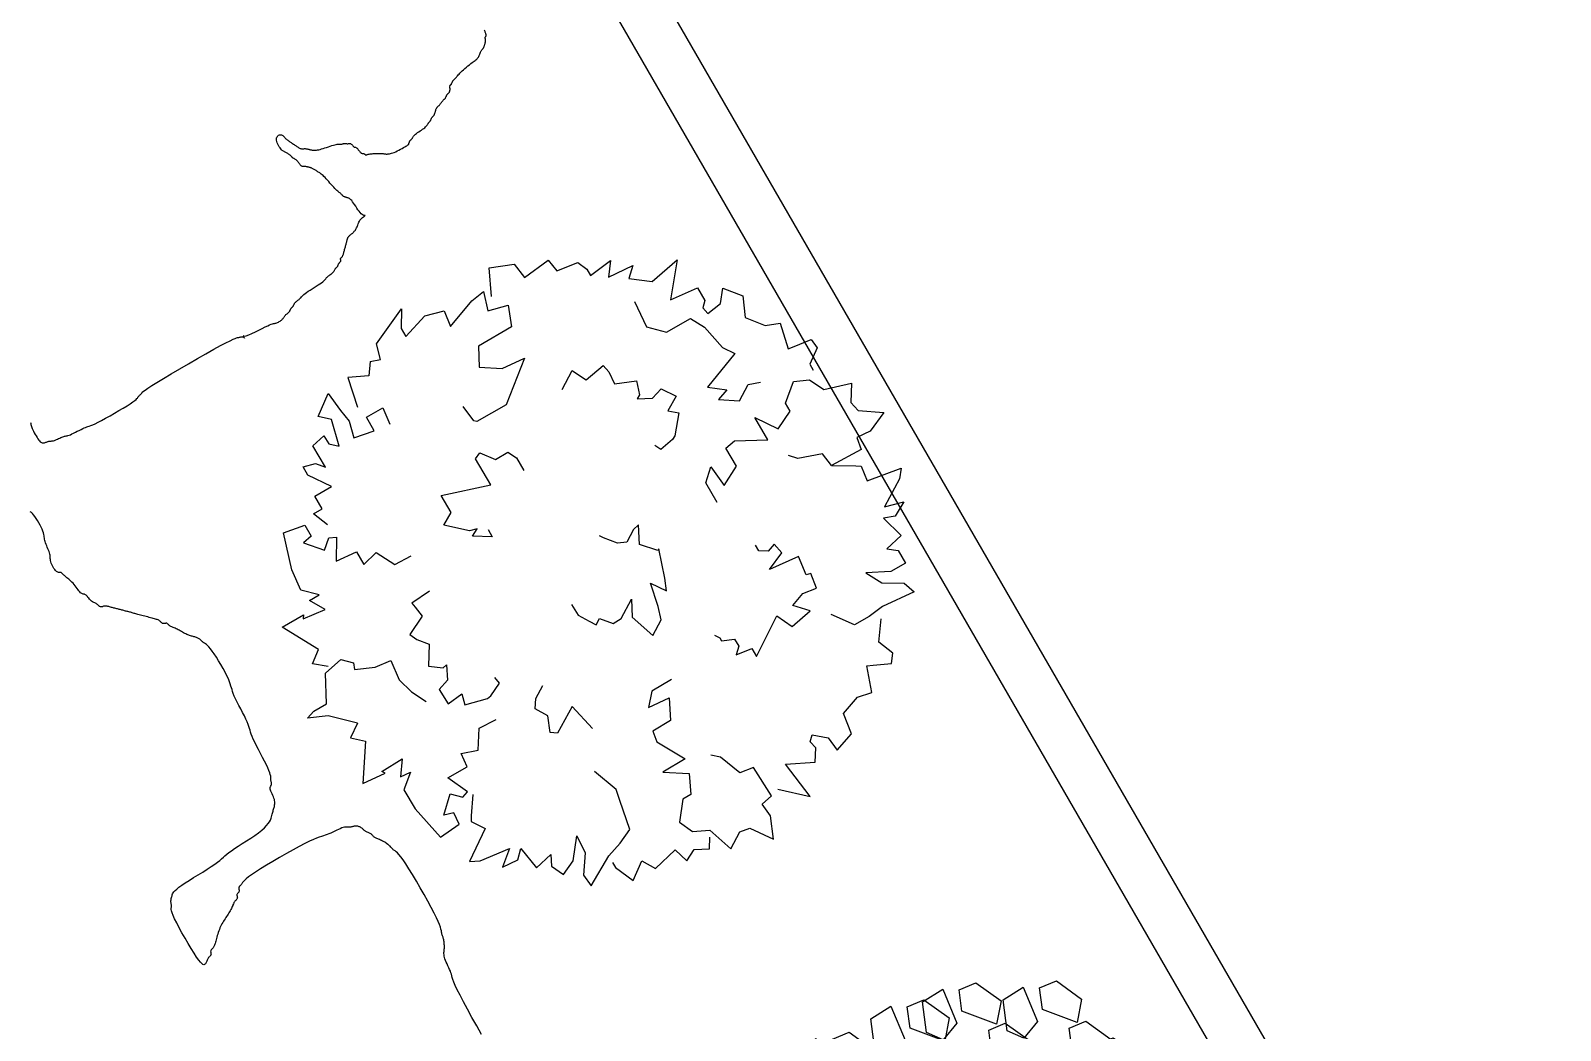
# Model space of a CAD drawing. Header units: metres. Extents: x 99558 to 100592, y 49739 to 50255.
# Drawn here: x 100025.764 to 100028.827, y 50066.113 to 50068.115 of the extents above; entities that cross this region are included whole.
import ezdxf

# ---------------------------------------------------------------- set-up
doc = ezdxf.new("R2010")
doc.units = ezdxf.units.M
doc.header["$MEASUREMENT"] = 0
doc.layers.add('Vegetation', color=100, linetype='Continuous')
doc.layers.add('Walkway', color=96, linetype='Continuous')

# ---------------------------------------------------------------- blocks, each defined once
blk = doc.blocks.new('L', base_point=(1.3683, 0.5913))
for p, q in [((1.2809, 0.65), (1.3117, 0.675)), ((1.3117, 0.675), (1.3419, 0.6213)), ((1.2937, 0.5998), (1.2809, 0.65)), ((1.3419, 0.6213), (1.3225, 0.5909)), ((1.2753, 0.5668), (1.3061, 0.5917)), ((1.3225, 0.5909), (1.2937, 0.5998)), ((1.3061, 0.5917), (1.3362, 0.538)), ((1.2881, 0.5166), (1.2753, 0.5668)), ((1.3362, 0.538), (1.3169, 0.5076)), ((1.337, 0.4891), (1.3557, 0.5478)), ((1.3557, 0.5478), (1.3911, 0.5544)), ((1.3911, 0.5544), (1.4042, 0.5272)), ((1.3169, 0.5076), (1.2881, 0.5166)), ((1.4042, 0.5272), (1.3763, 0.4836)), ((1.3763, 0.4836), (1.337, 0.4891))]:
    blk.add_line(p, q)
blk = doc.blocks.new('TREE-11')
at = {"layer": 'Vegetation'}
for p, q in [((25.18, 29.57), (26.56, 33.63)), ((21.73, 27.36), (25.18, 29.57)), ((22.42, 21.44), (27.6, 27.72)), ((27.6, 27.72), (33.46, 29.57)), ((18.63, 22.55), (21.73, 27.36)), ((15.18, 14.42), (18.63, 22.55)), ((-28.64, 17.37), (-34.84, 21.07)), ((19.32, 12.57), (22.42, 21.44)), ((-28.64, 13.31), (-35.18, 17.75)), ((-11.39, 15.16), (-28.64, 17.37)), ((-11.73, 10.35), (-28.64, 13.31)), ((0, 8.87), (-11.39, 15.16)), ((3.79, 4.07), (15.18, 14.42)), ((13.8, 6.66), (19.32, 12.57)), ((-2.41, 5.55), (-11.73, 10.35)), ((3.79, 4.07), (0, 8.87)), ((7.24, -0.74), (13.8, 6.66)), ((0, 0), (-2.41, 5.55)), ((0, 0), (-3.1, -10.35)), ((7.24, -0.74), (0.69, -13.67)), ((-3.1, -10.35), (-8.97, -14.04)), ((-8.97, -14.04), (-13.8, -25.87)), ((0.69, -13.67), (-5.18, -16.26)), ((-5.18, -16.26), (-9.66, -27.71)), ((-9.66, -27.71), (-6.9, -33.63))]:
    blk.add_line(p, q, dxfattribs=at)
for p, xscale, yscale, zscale, rotation in [((-25.53, 58.4), 120, 120, 120, 295.0165150851705), ((9.31, 58.4), 119.9999999999999, 119.9999999999999, 119.9999999999999, 190.1248425347957), ((25.53, 56.56), 119.9999999999999, 119.9999999999999, 119.9999999999999, 190.1248425347957), ((36.21, 54.33), 119.9999999999999, 119.9999999999999, 119.9999999999999, 190.1248425347957), ((-16.56, 51.01), 120, 120, 120, 295.0165150851705), ((-7.24, 46.21), 120, 120, 120, 295.0165150851705), ((50.36, 46.57), 119.9999999999999, 119.9999999999999, 119.9999999999999, 190.1248425347957), ((-33.81, 39.18), 120, 120, 120, 295.0165150851705), ((16.56, 38.81), 119.9999999999999, 119.9999999999999, 119.9999999999999, 190.1248425347957), ((-48.64, 36.23), 119.9999999999998, 119.9999999999998, 119.9999999999998, 347.8021081598379), ((29.32, 32.16), 119.9999999999999, 119.9999999999999, 119.9999999999999, 190.1248425347957), ((54.5, 31.05), 119.9999999999999, 119.9999999999999, 119.9999999999999, 190.1248425347957), ((-11.04, 28.46), 120, 120, 120, 295.0165150851705), ((46.91, 23.66), 119.9999999999999, 119.9999999999999, 119.9999999999999, 190.1248425347957), ((-30.7, 19.6), 120, 120, 120, 295.0165150851705), ((-54.15, 15.9), 119.9999999999998, 119.9999999999998, 119.9999999999998, 347.8021081598379), ((-41.74, 17.75), 119.9999999999998, 119.9999999999998, 119.9999999999998, 347.8021081598379), ((32.77, 12.2), 119.9999999999999, 119.9999999999999, 119.9999999999999, 190.1248425347957), ((64.85, 5.91), 119.9999999999999, 119.9999999999999, 119.9999999999999, 190.1248425347957), ((51.74, 2.96), 119.9999999999999, 119.9999999999999, 119.9999999999999, 190.1248425347957), ((34.15, -10.35), 119.9999999999999, 119.9999999999999, 119.9999999999999, 190.1248425347957), ((50.01, -11.09), 119.9999999999999, 119.9999999999999, 119.9999999999999, 190.1248425347957), ((-1.38, -34), 119.9999999999998, 119.9999999999998, 119.9999999999998, 66.16076666471409), ((22.42, -38.06), 119.9999999999998, 119.9999999999998, 119.9999999999998, 66.16076666471409), ((2.07, -45.45), 119.9999999999998, 119.9999999999998, 119.9999999999998, 66.16076666471409), ((26.91, -50.63), 119.9999999999998, 119.9999999999998, 119.9999999999998, 66.16076666471409), ((-15.18, -53.59), 119.9999999999998, 119.9999999999998, 119.9999999999998, 66.16076666471409)]:
    blk.add_blockref('L', p, dxfattribs=dict(at, xscale=xscale, yscale=yscale, zscale=zscale, rotation=rotation))
at = {"layer": 'Vegetation', "xscale": 120, "yscale": 120, "zscale": 120}
for p in [(-52.09, -10.71), (-30.7, -16.25), (-38.64, -19.58), (-14.84, -19.95), (-45.88, -33.26), (-23.81, -38.8), (-15.18, -39.54), (-31.74, -43.24)]:
    blk.add_blockref('L', p, dxfattribs=at)
blk = doc.blocks.new('TREE-01')
for points in [[(5.23, -68.18), (5.32, -68.31), (5.56, -68.41), (5.92, -68.49), (6.37, -68.54), (6.86, -68.58), (7.37, -68.6), (7.86, -68.63), (8.3, -68.65), (8.66, -68.68), (8.94, -68.71), (9.16, -68.74), (9.34, -68.78), (9.47, -68.82), (9.58, -68.86), (9.67, -68.89), (9.77, -68.92), (9.87, -68.94), (9.99, -68.95), (10.11, -68.96), (10.24, -68.97), (10.36, -68.96), (10.48, -68.95), (10.6, -68.94), (10.7, -68.92), (10.8, -68.89), (10.88, -68.86), (10.96, -68.82), (11.03, -68.78), (11.1, -68.74), (11.16, -68.71), (11.23, -68.68), (11.3, -68.65), (11.38, -68.63), (11.46, -68.61), (11.55, -68.59), (11.64, -68.58), (11.72, -68.57), (11.81, -68.56), (11.89, -68.54), (11.97, -68.52), (12.04, -68.49), (12.11, -68.46), (12.17, -68.42), (12.23, -68.38), (12.28, -68.35), (12.34, -68.31), (12.39, -68.28), (12.44, -68.25), (12.49, -68.23), (12.54, -68.21), (12.59, -68.2), (12.64, -68.18), (12.69, -68.17), (12.74, -68.16), (12.79, -68.14), (12.84, -68.12), (12.89, -68.09), (12.94, -68.06), (12.99, -68.02), (13.05, -67.98), (13.1, -67.95), (13.17, -67.91), (13.23, -67.88), (13.3, -67.85), (13.38, -67.83), (13.47, -67.81), (13.55, -67.8), (13.65, -67.78), (13.74, -67.77), (13.84, -67.76), (13.94, -67.74), (14.04, -67.72), (14.14, -67.69), (14.24, -67.66), (14.36, -67.62), (14.49, -67.58), (14.64, -67.55), (14.81, -67.51), (15.01, -67.48), (15.24, -67.45), (15.51, -67.43), (15.8, -67.41), (16.11, -67.4), (16.43, -67.38), (16.75, -67.37), (17.05, -67.36), (17.33, -67.34), (17.57, -67.32), (17.78, -67.29), (17.94, -67.26), (18.08, -67.22), (18.2, -67.18), (18.3, -67.15), (18.39, -67.11), (18.48, -67.08), (18.57, -67.05), (18.68, -67.03), (18.79, -67.01), (18.92, -67), (19.04, -66.98), (19.16, -66.97), (19.29, -66.96), (19.4, -66.94), (19.51, -66.92), (19.6, -66.89), (19.68, -66.86), (19.76, -66.82), (19.82, -66.78), (19.88, -66.75), (19.94, -66.71), (19.99, -66.68), (20.04, -66.65), (20.09, -66.63), (20.14, -66.61), (20.19, -66.6), (20.24, -66.58), (20.29, -66.57), (20.34, -66.56), (20.39, -66.54), (20.44, -66.52), (20.49, -66.49), (20.54, -66.46), (20.59, -66.42), (20.64, -66.38), (20.69, -66.35), (20.74, -66.31), (20.79, -66.28), (20.84, -66.25), (20.89, -66.23), (20.94, -66.21), (20.99, -66.2), (21.03, -66.18), (21.08, -66.17), (21.11, -66.16), (21.15, -66.14), (21.17, -66.12), (21.2, -66.09), (21.21, -66.06), (21.23, -66.02), (21.24, -65.98), (21.25, -65.95), (21.27, -65.91), (21.29, -65.88), (21.31, -65.85), (21.34, -65.83), (21.37, -65.81), (21.41, -65.8), (21.45, -65.78), (21.5, -65.77), (21.54, -65.76), (21.59, -65.74), (21.64, -65.72), (21.69, -65.69), (21.74, -65.65), (21.8, -65.61), (21.85, -65.57), (21.91, -65.51), (21.97, -65.45), (22.04, -65.39), (22.11, -65.32), (22.19, -65.24), (22.27, -65.16), (22.35, -65.07), (22.44, -64.98), (22.53, -64.9), (22.62, -64.81), (22.7, -64.73), (22.78, -64.65), (22.85, -64.58), (22.91, -64.51), (22.98, -64.45), (23.03, -64.39), (23.09, -64.34), (23.14, -64.28), (23.19, -64.23), (23.24, -64.18), (23.29, -64.13), (23.34, -64.08), (23.4, -64.04), (23.45, -63.99), (23.51, -63.95), (23.57, -63.91), (23.64, -63.88), (23.71, -63.85), (23.79, -63.83), (23.87, -63.81), (23.96, -63.8), (24.05, -63.78), (24.15, -63.77), (24.24, -63.76), (24.34, -63.74), (24.44, -63.72), (24.54, -63.69), (24.64, -63.65), (24.74, -63.61), (24.84, -63.57), (24.94, -63.51), (25.04, -63.45), (25.14, -63.39), (25.24, -63.32), (25.34, -63.24), (25.44, -63.16), (25.55, -63.07), (25.65, -62.99), (25.76, -62.91), (25.87, -62.84), (25.99, -62.77), (26.11, -62.72), (26.24, -62.67), (26.37, -62.64), (26.49, -62.62), (26.61, -62.6), (26.72, -62.59), (26.81, -62.59), (26.87, -62.58), (26.91, -62.58), (26.92, -62.58), (26.91, -62.58), (26.87, -62.56), (26.82, -62.53), (26.76, -62.47), (26.7, -62.39), (26.63, -62.27), (26.58, -62.12), (26.53, -61.92), (26.5, -61.69), (26.47, -61.44), (26.45, -61.18), (26.44, -60.91), (26.42, -60.65), (26.4, -60.4), (26.38, -60.18), (26.35, -60), (26.32, -59.85), (26.28, -59.73), (26.24, -59.64), (26.19, -59.56), (26.14, -59.49), (26.09, -59.44), (26.04, -59.39), (25.99, -59.34), (25.95, -59.29), (25.9, -59.24), (25.85, -59.19), (25.81, -59.14), (25.77, -59.09), (25.74, -59.04), (25.71, -58.99), (25.69, -58.94), (25.67, -58.88), (25.66, -58.83), (25.64, -58.78), (25.63, -58.72), (25.62, -58.66), (25.6, -58.59), (25.58, -58.52), (25.55, -58.44), (25.52, -58.35), (25.48, -58.26), (25.44, -58.14), (25.39, -58.02), (25.34, -57.87), (25.29, -57.71), (25.24, -57.52), (25.19, -57.31), (25.14, -57.08), (25.09, -56.83), (25.04, -56.59), (24.99, -56.34), (24.94, -56.09), (24.89, -55.86), (24.84, -55.65), (24.79, -55.46), (24.74, -55.3), (24.69, -55.15), (24.64, -55.02), (24.59, -54.9), (24.54, -54.79), (24.49, -54.69), (24.44, -54.59), (24.39, -54.49), (24.34, -54.39), (24.29, -54.29), (24.24, -54.2), (24.19, -54.1), (24.14, -54.01), (24.09, -53.93), (24.04, -53.85), (23.99, -53.78), (23.94, -53.72), (23.89, -53.65), (23.84, -53.6), (23.79, -53.54), (23.74, -53.49), (23.69, -53.44), (23.64, -53.39), (23.59, -53.34), (23.54, -53.29), (23.49, -53.24), (23.44, -53.2), (23.39, -53.15), (23.34, -53.12), (23.29, -53.08), (23.24, -53.05), (23.19, -53.03), (23.14, -53.01), (23.1, -52.99), (23.05, -52.97), (23.01, -52.94), (22.97, -52.9), (22.94, -52.85), (22.91, -52.79), (22.89, -52.7), (22.87, -52.6), (22.86, -52.5), (22.84, -52.38), (22.83, -52.26), (22.82, -52.14), (22.8, -52.03), (22.78, -51.92), (22.75, -51.83), (22.72, -51.74), (22.68, -51.67), (22.64, -51.6), (22.61, -51.54), (22.57, -51.49), (22.54, -51.44), (22.51, -51.39), (22.49, -51.34), (22.47, -51.29), (22.45, -51.23), (22.44, -51.18), (22.43, -51.12), (22.42, -51.06), (22.4, -50.99), (22.38, -50.92), (22.35, -50.84), (22.31, -50.76), (22.28, -50.68), (22.23, -50.59), (22.19, -50.5), (22.14, -50.42), (22.09, -50.33), (22.04, -50.25), (21.99, -50.18), (21.94, -50.11), (21.9, -50.04), (21.85, -49.96), (21.81, -49.88), (21.77, -49.78), (21.74, -49.66), (21.71, -49.52), (21.69, -49.36), (21.67, -49.18), (21.67, -48.99), (21.68, -48.8), (21.69, -48.61), (21.73, -48.43), (21.78, -48.26), (21.84, -48.12), (21.93, -48.01), (22.02, -47.93), (22.13, -47.88), (22.24, -47.85), (22.35, -47.84), (22.46, -47.85), (22.56, -47.88), (22.64, -47.92), (22.71, -47.98), (22.76, -48.04), (22.8, -48.12), (22.83, -48.21), (22.85, -48.3), (22.87, -48.39), (22.89, -48.49), (22.91, -48.59), (22.94, -48.69), (22.97, -48.79), (23.01, -48.89), (23.05, -48.99), (23.1, -49.09), (23.14, -49.19), (23.19, -49.29), (23.24, -49.39), (23.29, -49.49), (23.34, -49.59), (23.39, -49.69), (23.44, -49.79), (23.49, -49.89), (23.54, -49.99), (23.59, -50.09), (23.64, -50.19), (23.69, -50.29), (23.74, -50.39), (23.79, -50.48), (23.84, -50.57), (23.89, -50.66), (23.94, -50.73), (23.99, -50.8), (24.04, -50.85), (24.09, -50.9), (24.14, -50.93), (24.19, -50.96), (24.24, -50.98), (24.29, -51), (24.34, -51.01), (24.39, -51.03), (24.44, -51.05), (24.49, -51.08), (24.54, -51.12), (24.59, -51.15), (24.64, -51.2), (24.69, -51.24), (24.74, -51.29), (24.79, -51.34), (24.84, -51.39), (24.89, -51.44), (24.94, -51.49), (25, -51.54), (25.05, -51.59), (25.11, -51.64), (25.17, -51.69), (25.24, -51.74), (25.31, -51.79), (25.39, -51.84), (25.48, -51.89), (25.57, -51.94), (25.69, -51.99), (25.81, -52.04), (25.96, -52.09), (26.12, -52.14), (26.31, -52.19), (26.52, -52.24), (26.75, -52.29), (26.99, -52.34), (27.24, -52.39), (27.48, -52.44), (27.71, -52.49), (27.92, -52.54), (28.11, -52.59), (28.27, -52.64), (28.4, -52.69), (28.51, -52.73), (28.6, -52.78), (28.68, -52.82), (28.74, -52.86), (28.8, -52.89), (28.85, -52.92), (28.9, -52.94), (28.95, -52.96), (29, -52.97), (29.05, -52.99), (29.1, -53), (29.15, -53.01), (29.2, -53.03), (29.25, -53.05), (29.3, -53.08), (29.35, -53.11), (29.4, -53.15), (29.45, -53.19), (29.5, -53.22), (29.55, -53.26), (29.6, -53.29), (29.65, -53.32), (29.7, -53.34), (29.75, -53.36), (29.79, -53.38), (29.84, -53.4), (29.88, -53.42), (29.92, -53.44), (29.95, -53.48), (29.98, -53.52), (30, -53.58), (30.02, -53.64), (30.03, -53.71), (30.05, -53.79), (30.06, -53.86), (30.07, -53.93), (30.09, -54), (30.11, -54.05), (30.14, -54.1), (30.17, -54.13), (30.21, -54.16), (30.25, -54.2), (30.28, -54.23), (30.32, -54.27), (30.35, -54.32), (30.38, -54.39), (30.4, -54.47), (30.42, -54.57), (30.43, -54.67), (30.45, -54.79), (30.46, -54.9), (30.47, -55.01), (30.49, -55.1), (30.51, -55.19), (30.54, -55.25), (30.57, -55.3), (30.61, -55.34), (30.65, -55.37), (30.68, -55.39), (30.72, -55.41), (30.75, -55.43), (30.78, -55.45), (30.8, -55.48), (30.82, -55.51), (30.83, -55.55), (30.85, -55.59), (30.86, -55.62), (30.87, -55.66), (30.89, -55.69), (30.91, -55.72), (30.94, -55.74), (30.98, -55.76), (31.02, -55.77), (31.06, -55.79), (31.12, -55.8), (31.18, -55.81), (31.24, -55.83), (31.31, -55.85), (31.39, -55.88), (31.48, -55.91), (31.56, -55.95), (31.66, -55.99), (31.75, -56.04), (31.85, -56.09), (31.95, -56.14), (32.05, -56.19), (32.15, -56.24), (32.25, -56.29), (32.34, -56.34), (32.44, -56.39), (32.53, -56.44), (32.62, -56.49), (32.7, -56.54), (32.78, -56.59), (32.85, -56.64), (32.92, -56.69), (32.99, -56.74), (33.05, -56.79), (33.11, -56.84), (33.18, -56.89), (33.24, -56.94), (33.31, -56.99), (33.39, -57.04), (33.48, -57.08), (33.58, -57.13), (33.69, -57.18), (33.82, -57.22), (33.96, -57.26), (34.13, -57.29), (34.32, -57.32), (34.53, -57.34), (34.76, -57.36), (34.99, -57.37), (35.23, -57.38), (35.47, -57.38), (35.68, -57.38), (35.88, -57.39), (36.05, -57.39), (36.18, -57.39), (36.28, -57.38), (36.36, -57.38), (36.41, -57.38), (36.45, -57.37), (36.47, -57.36), (36.49, -57.34), (36.52, -57.32), (36.54, -57.29), (36.58, -57.26), (36.62, -57.22), (36.66, -57.19), (36.7, -57.15), (36.75, -57.11), (36.8, -57.08), (36.85, -57.05), (36.9, -57.03), (36.95, -57.01), (37, -57), (37.05, -56.99), (37.1, -56.97), (37.15, -56.96), (37.2, -56.94), (37.25, -56.92), (37.3, -56.89), (37.35, -56.86), (37.41, -56.82), (37.48, -56.79), (37.57, -56.75), (37.66, -56.71), (37.78, -56.68), (37.92, -56.65), (38.08, -56.63), (38.26, -56.61), (38.45, -56.6), (38.65, -56.59), (38.85, -56.57), (39.04, -56.56), (39.22, -56.54), (39.38, -56.52), (39.52, -56.49), (39.64, -56.46), (39.74, -56.42), (39.82, -56.39), (39.89, -56.35), (39.95, -56.31), (40, -56.28), (40.05, -56.25), (40.1, -56.23), (40.15, -56.21), (40.2, -56.2), (40.25, -56.19), (40.3, -56.17), (40.35, -56.16), (40.4, -56.14), (40.45, -56.12), (40.5, -56.09), (40.55, -56.06), (40.6, -56.02), (40.65, -55.99), (40.7, -55.95), (40.75, -55.91), (40.8, -55.88), (40.85, -55.85), (40.9, -55.83), (40.95, -55.81), (41, -55.8), (41.05, -55.79), (41.1, -55.77), (41.15, -55.76), (41.2, -55.74), (41.25, -55.72), (41.3, -55.69), (41.35, -55.66), (41.4, -55.62), (41.45, -55.58), (41.5, -55.53), (41.55, -55.49), (41.6, -55.44), (41.65, -55.39), (41.7, -55.34), (41.75, -55.29), (41.8, -55.24), (41.85, -55.19), (41.9, -55.15), (41.95, -55.11), (42, -55.08), (42.05, -55.05), (42.1, -55.03), (42.15, -55.01), (42.21, -55), (42.26, -54.99), (42.32, -54.97), (42.38, -54.96), (42.45, -54.94), (42.52, -54.92), (42.6, -54.89), (42.68, -54.86), (42.77, -54.82), (42.85, -54.79), (42.94, -54.75), (43.03, -54.71), (43.11, -54.68), (43.19, -54.65), (43.26, -54.63), (43.33, -54.61), (43.39, -54.6), (43.45, -54.59), (43.5, -54.57), (43.55, -54.56), (43.6, -54.54), (43.65, -54.52), (43.7, -54.49), (43.75, -54.46), (43.8, -54.42), (43.85, -54.39), (43.9, -54.35), (43.95, -54.31), (44, -54.28), (44.05, -54.25), (44.1, -54.23), (44.15, -54.21), (44.2, -54.2), (44.25, -54.19), (44.3, -54.17), (44.35, -54.16), (44.4, -54.14), (44.45, -54.12), (44.5, -54.09), (44.55, -54.06), (44.6, -54.02), (44.65, -53.98), (44.69, -53.93), (44.73, -53.89), (44.76, -53.84), (44.79, -53.79), (44.81, -53.74), (44.83, -53.69), (44.84, -53.64), (44.85, -53.6), (44.87, -53.55), (44.88, -53.52), (44.9, -53.48), (44.92, -53.45), (44.95, -53.43), (44.98, -53.41), (45.02, -53.4), (45.06, -53.39), (45.11, -53.37), (45.16, -53.36), (45.2, -53.34), (45.25, -53.32), (45.3, -53.29), (45.35, -53.26), (45.4, -53.22), (45.45, -53.19), (45.5, -53.15), (45.55, -53.11), (45.6, -53.08), (45.65, -53.05), (45.71, -53.03), (45.76, -53.01), (45.81, -53), (45.86, -52.99), (45.92, -52.97), (45.98, -52.96), (46.05, -52.94), (46.12, -52.92), (46.2, -52.89), (46.29, -52.86), (46.39, -52.82), (46.5, -52.78), (46.62, -52.73), (46.77, -52.69), (46.93, -52.64), (47.12, -52.59), (47.33, -52.54), (47.56, -52.49), (47.81, -52.44), (48.06, -52.4), (48.31, -52.35), (48.55, -52.32), (48.78, -52.28), (48.99, -52.25), (49.18, -52.23), (49.34, -52.21), (49.49, -52.2), (49.62, -52.18), (49.74, -52.16), (49.85, -52.13), (49.96, -52.1), (50.06, -52.05), (50.16, -52), (50.26, -51.93), (50.35, -51.86), (50.45, -51.79), (50.54, -51.71), (50.63, -51.64), (50.71, -51.58), (50.79, -51.52), (50.86, -51.48), (50.93, -51.44), (50.99, -51.42), (51.05, -51.4), (51.1, -51.38), (51.16, -51.36), (51.21, -51.34), (51.26, -51.32), (51.31, -51.29), (51.36, -51.26), (51.41, -51.22), (51.46, -51.18), (51.51, -51.13), (51.56, -51.09), (51.61, -51.04), (51.66, -50.99), (51.71, -50.94), (51.76, -50.89), (51.8, -50.84), (51.85, -50.79), (51.89, -50.74), (51.93, -50.69), (51.96, -50.64), (51.99, -50.59), (52.01, -50.54), (52.03, -50.49), (52.05, -50.44), (52.06, -50.4), (52.07, -50.35), (52.09, -50.32), (52.1, -50.28), (52.13, -50.25), (52.15, -50.23), (52.19, -50.21), (52.22, -50.2), (52.26, -50.18), (52.3, -50.16), (52.33, -50.13), (52.36, -50.1), (52.39, -50.05), (52.41, -50), (52.43, -49.93), (52.45, -49.86), (52.46, -49.77), (52.47, -49.68), (52.49, -49.59), (52.5, -49.49), (52.53, -49.39)], [(72.46, -6.98), (72.47, -6.21), (72.48, -5.45), (72.5, -4.72), (72.51, -4.05), (72.54, -3.47), (72.56, -3), (72.6, -2.63), (72.63, -2.35), (72.67, -2.14), (72.71, -1.97), (72.74, -1.84), (72.78, -1.72), (72.8, -1.6), (72.83, -1.47), (72.84, -1.32), (72.86, -1.17), (72.87, -1), (72.88, -0.84), (72.9, -0.68), (72.91, -0.54), (72.94, -0.4), (72.96, -0.29), (73, -0.19), (73.04, -0.1), (73.08, -0.02), (73.12, 0.05), (73.17, 0.12), (73.22, 0.19), (73.27, 0.26), (73.32, 0.34), (73.37, 0.42), (73.42, 0.51), (73.46, 0.6), (73.5, 0.68), (73.54, 0.77), (73.58, 0.85), (73.6, 0.93), (73.63, 1), (73.64, 1.07), (73.66, 1.13), (73.67, 1.2), (73.68, 1.26), (73.7, 1.32), (73.71, 1.39), (73.74, 1.46), (73.76, 1.54), (73.8, 1.64), (73.83, 1.76), (73.87, 1.92), (73.91, 2.13), (73.94, 2.39), (73.98, 2.72), (74, 3.13), (74.03, 3.62), (74.04, 4.17), (74.05, 4.77), (74.05, 5.39), (74.05, 6), (74.04, 6.59), (74.03, 7.13), (74, 7.59), (73.98, 7.97), (73.94, 8.27), (73.91, 8.5), (73.87, 8.67), (73.83, 8.79), (73.8, 8.88), (73.76, 8.94), (73.74, 8.99), (73.71, 9.04), (73.7, 9.09), (73.68, 9.15), (73.67, 9.2), (73.66, 9.26), (73.64, 9.32), (73.63, 9.39), (73.6, 9.46), (73.58, 9.54), (73.54, 9.62), (73.5, 9.71), (73.46, 9.79), (73.42, 9.88), (73.37, 9.97), (73.32, 10.05), (73.27, 10.13), (73.22, 10.2), (73.17, 10.26), (73.12, 10.33), (73.08, 10.38), (73.04, 10.44), (73, 10.49), (72.96, 10.54), (72.94, 10.59), (72.91, 10.64), (72.9, 10.69), (72.88, 10.74), (72.87, 10.79), (72.86, 10.84), (72.84, 10.89), (72.83, 10.94), (72.8, 10.99), (72.78, 11.04), (72.74, 11.09), (72.71, 11.14), (72.67, 11.19), (72.63, 11.24), (72.6, 11.29), (72.56, 11.34), (72.54, 11.39), (72.51, 11.44), (72.5, 11.49), (72.48, 11.54), (72.47, 11.59), (72.46, 11.64), (72.44, 11.69), (72.42, 11.74), (72.4, 11.79), (72.37, 11.84), (72.34, 11.89), (72.3, 11.94), (72.26, 11.98), (72.22, 12.03), (72.17, 12.06), (72.12, 12.1), (72.07, 12.13), (72.02, 12.15), (71.97, 12.17), (71.92, 12.18), (71.87, 12.19), (71.82, 12.21), (71.77, 12.22), (71.72, 12.24), (71.67, 12.26), (71.62, 12.29), (71.57, 12.32), (71.51, 12.36), (71.44, 12.39), (71.37, 12.43), (71.28, 12.47), (71.18, 12.5), (71.07, 12.53), (70.93, 12.55), (70.79, 12.57), (70.63, 12.58), (70.46, 12.59), (70.29, 12.61), (70.12, 12.62), (69.96, 12.64), (69.8, 12.66), (69.66, 12.69), (69.51, 12.72), (69.35, 12.75), (69.17, 12.79), (68.95, 12.83), (68.68, 12.87), (68.34, 12.9), (67.93, 12.93), (67.44, 12.95), (66.89, 12.96), (66.29, 12.97), (65.67, 12.98), (65.06, 12.97), (64.47, 12.96), (63.93, 12.95), (63.46, 12.93), (63.08, 12.9), (62.79, 12.87), (62.56, 12.83), (62.39, 12.79), (62.27, 12.75), (62.18, 12.72), (62.12, 12.69), (62.06, 12.66), (62.01, 12.64), (61.96, 12.62), (61.92, 12.61), (61.87, 12.59), (61.83, 12.58), (61.79, 12.57), (61.76, 12.55), (61.73, 12.53), (61.71, 12.5), (61.69, 12.47), (61.68, 12.43), (61.66, 12.39), (61.65, 12.36), (61.64, 12.32), (61.62, 12.29), (61.6, 12.26), (61.57, 12.24), (61.54, 12.22), (61.5, 12.21), (61.46, 12.19), (61.43, 12.18), (61.39, 12.17), (61.36, 12.15), (61.33, 12.13), (61.31, 12.1), (61.29, 12.07), (61.28, 12.03), (61.26, 11.99), (61.25, 11.96), (61.24, 11.92), (61.22, 11.89), (61.2, 11.86), (61.17, 11.84), (61.14, 11.82), (61.1, 11.81), (61.05, 11.79), (61.01, 11.78), (60.96, 11.77), (60.91, 11.75), (60.86, 11.73), (60.81, 11.7), (60.76, 11.66), (60.71, 11.63), (60.65, 11.58), (60.6, 11.54), (60.53, 11.49), (60.47, 11.44), (60.4, 11.39), (60.32, 11.34), (60.23, 11.29), (60.15, 11.24), (60.05, 11.19), (59.96, 11.14), (59.86, 11.09), (59.76, 11.04), (59.66, 10.99), (59.56, 10.94), (59.46, 10.89), (59.36, 10.84), (59.26, 10.78), (59.16, 10.73), (59.06, 10.66), (58.96, 10.6), (58.86, 10.53), (58.76, 10.45), (58.66, 10.37), (58.57, 10.28), (58.47, 10.19), (58.38, 10.11), (58.29, 10.02), (58.21, 9.94), (58.13, 9.86), (58.06, 9.79), (57.99, 9.72), (57.93, 9.66), (57.87, 9.61), (57.81, 9.56), (57.76, 9.52), (57.71, 9.49), (57.66, 9.46), (57.61, 9.44), (57.56, 9.42), (57.51, 9.41), (57.47, 9.39), (57.43, 9.38), (57.39, 9.37), (57.36, 9.35), (57.33, 9.33), (57.31, 9.3), (57.29, 9.27), (57.27, 9.23), (57.26, 9.19), (57.25, 9.16), (57.23, 9.12), (57.22, 9.09), (57.19, 9.06), (57.17, 9.04), (57.13, 9.02), (57.09, 9.01), (57.05, 8.99), (57.01, 8.98), (56.96, 8.97), (56.91, 8.95), (56.86, 8.93), (56.81, 8.9), (56.76, 8.87), (56.71, 8.83), (56.66, 8.79), (56.61, 8.76), (56.56, 8.72), (56.51, 8.69), (56.46, 8.66), (56.41, 8.64), (56.36, 8.64), (56.31, 8.66), (56.27, 8.71), (56.23, 8.81), (56.19, 8.96), (56.16, 9.17), (56.13, 9.46), (56.11, 9.82), (56.09, 10.25), (56.08, 10.71), (56.08, 11.19), (56.08, 11.68), (56.09, 12.14), (56.11, 12.56), (56.13, 12.93), (56.16, 13.21), (56.19, 13.43), (56.22, 13.58), (56.26, 13.69), (56.3, 13.76), (56.33, 13.81), (56.37, 13.83), (56.39, 13.86), (56.42, 13.89), (56.43, 13.92), (56.45, 13.96), (56.46, 14), (56.47, 14.05), (56.49, 14.09), (56.51, 14.14), (56.53, 14.19), (56.56, 14.24), (56.59, 14.29), (56.63, 14.34), (56.67, 14.39), (56.71, 14.44), (56.76, 14.49), (56.81, 14.54), (56.86, 14.59), (56.91, 14.64), (56.97, 14.69), (57.05, 14.74), (57.14, 14.78), (57.27, 14.83), (57.44, 14.86), (57.66, 14.9), (57.93, 14.92), (58.26, 14.95), (58.63, 14.96), (59.04, 14.98), (59.46, 14.99), (59.88, 15), (60.29, 15.02), (60.67, 15.04), (61, 15.06), (61.27, 15.09), (61.49, 15.12), (61.68, 15.15), (61.86, 15.19), (62.03, 15.23), (62.21, 15.26), (62.41, 15.3), (62.66, 15.32), (62.97, 15.35), (63.31, 15.37), (63.68, 15.38), (64.07, 15.4), (64.47, 15.42), (64.85, 15.45), (65.21, 15.48), (65.53, 15.52), (65.81, 15.58), (66.04, 15.65), (66.23, 15.72), (66.39, 15.8), (66.52, 15.88), (66.63, 15.97), (66.72, 16.05), (66.8, 16.12), (66.87, 16.2), (66.94, 16.26), (67, 16.32), (67.06, 16.38), (67.11, 16.44), (67.17, 16.49), (67.22, 16.54), (67.27, 16.59), (67.32, 16.64), (67.37, 16.69), (67.41, 16.75), (67.46, 16.81), (67.5, 16.87), (67.54, 16.95), (67.57, 17.03), (67.6, 17.12), (67.62, 17.23), (67.64, 17.34), (67.65, 17.46), (67.67, 17.58), (67.68, 17.7), (67.69, 17.81), (67.71, 17.91), (67.73, 17.99), (67.76, 18.06), (67.79, 18.11), (67.83, 18.15), (67.87, 18.17), (67.9, 18.2), (67.94, 18.22), (67.97, 18.23), (68, 18.26), (68.02, 18.29), (68.04, 18.32), (68.05, 18.36), (68.07, 18.4), (68.08, 18.44), (68.09, 18.49), (68.11, 18.54), (68.13, 18.59), (68.16, 18.64), (68.19, 18.7), (68.23, 18.77), (68.27, 18.86), (68.3, 18.97), (68.34, 19.12), (68.37, 19.3), (68.4, 19.52), (68.42, 19.8), (68.44, 20.11), (68.45, 20.44), (68.47, 20.79), (68.48, 21.14), (68.49, 21.47), (68.51, 21.78), (68.53, 22.06), (68.56, 22.28), (68.59, 22.47), (68.63, 22.63), (68.67, 22.78), (68.7, 22.92), (68.74, 23.08), (68.77, 23.25), (68.8, 23.46), (68.82, 23.7), (68.84, 23.98), (68.85, 24.28), (68.87, 24.59), (68.88, 24.9), (68.89, 25.2), (68.91, 25.48), (68.93, 25.72), (68.96, 25.93), (68.99, 26.1), (69.03, 26.25), (69.07, 26.4), (69.1, 26.54), (69.14, 26.71), (69.17, 26.89), (69.2, 27.12), (69.22, 27.39), (69.24, 27.7), (69.25, 28.04), (69.25, 28.39), (69.25, 28.74), (69.24, 29.07), (69.22, 29.38), (69.2, 29.65), (69.17, 29.88), (69.14, 30.06), (69.1, 30.21), (69.07, 30.32), (69.03, 30.41), (68.99, 30.48), (68.96, 30.54), (68.93, 30.59), (68.91, 30.64), (68.89, 30.69), (68.88, 30.74), (68.87, 30.79), (68.85, 30.84), (68.84, 30.89), (68.82, 30.94), (68.8, 30.99), (68.77, 31.04), (68.74, 31.09), (68.7, 31.14), (68.66, 31.19), (68.61, 31.24), (68.57, 31.29), (68.52, 31.34), (68.47, 31.39), (68.42, 31.44), (68.37, 31.49), (68.32, 31.54), (68.27, 31.59), (68.22, 31.65), (68.17, 31.71), (68.12, 31.78), (68.07, 31.85), (68.02, 31.93), (67.97, 32.01), (67.92, 32.1), (67.87, 32.19), (67.82, 32.27), (67.77, 32.36), (67.72, 32.44), (67.67, 32.52), (67.62, 32.59), (67.57, 32.66), (67.52, 32.72), (67.48, 32.78), (67.43, 32.83), (67.39, 32.88), (67.36, 32.94), (67.33, 32.99), (67.31, 33.04), (67.29, 33.08), (67.28, 33.13), (67.27, 33.18), (67.25, 33.22), (67.24, 33.26), (67.22, 33.29), (67.2, 33.32), (67.17, 33.34), (67.14, 33.36), (67.1, 33.37), (67.07, 33.39), (67.03, 33.4), (66.99, 33.41), (66.96, 33.43), (66.93, 33.45), (66.91, 33.48), (66.89, 33.51), (66.88, 33.55), (66.87, 33.59), (66.85, 33.64), (66.84, 33.69), (66.82, 33.74), (66.8, 33.79), (66.77, 33.84), (66.74, 33.89), (66.7, 33.94), (66.65, 33.99), (66.6, 34.05), (66.54, 34.11), (66.47, 34.18), (66.4, 34.25), (66.32, 34.33), (66.24, 34.41), (66.15, 34.5), (66.07, 34.59), (65.98, 34.67), (65.89, 34.76), (65.81, 34.84), (65.73, 34.92), (65.66, 34.99), (65.59, 35.06), (65.53, 35.12), (65.47, 35.18), (65.42, 35.23), (65.37, 35.28), (65.32, 35.33), (65.27, 35.39), (65.22, 35.44), (65.17, 35.49), (65.12, 35.54), (65.07, 35.59), (65.02, 35.64), (64.97, 35.69), (64.92, 35.73), (64.87, 35.78), (64.82, 35.83), (64.77, 35.88), (64.72, 35.93), (64.67, 35.98), (64.62, 36.03), (64.57, 36.08), (64.52, 36.13), (64.47, 36.18), (64.42, 36.23), (64.37, 36.28), (64.32, 36.33), (64.26, 36.38), (64.21, 36.43), (64.16, 36.48), (64.11, 36.53), (64.06, 36.58), (64.01, 36.63), (63.96, 36.68), (63.91, 36.73), (63.86, 36.78), (63.81, 36.82), (63.76, 36.86), (63.71, 36.89), (63.66, 36.92), (63.61, 36.94), (63.57, 36.96), (63.52, 36.97), (63.47, 36.98), (63.43, 37), (63.39, 37.01), (63.36, 37.03), (63.33, 37.05), (63.31, 37.08), (63.29, 37.11), (63.28, 37.15), (63.26, 37.19), (63.25, 37.24), (63.24, 37.29), (63.22, 37.33), (63.2, 37.38), (63.17, 37.43), (63.14, 37.49), (63.1, 37.54), (63.06, 37.59), (63.03, 37.65), (62.99, 37.71), (62.96, 37.78), (62.93, 37.85), (62.91, 37.93), (62.89, 38.01), (62.88, 38.09), (62.86, 38.18), (62.85, 38.26), (62.84, 38.33), (62.82, 38.39), (62.8, 38.45), (62.77, 38.5), (62.74, 38.53), (62.7, 38.56), (62.66, 38.59), (62.63, 38.63), (62.59, 38.67), (62.56, 38.72), (62.53, 38.78), (62.51, 38.87), (62.49, 38.97), (62.48, 39.08), (62.46, 39.2), (62.45, 39.33), (62.44, 39.46), (62.42, 39.59), (62.4, 39.72), (62.37, 39.84), (62.34, 39.95), (62.3, 40.06), (62.26, 40.17), (62.23, 40.26), (62.19, 40.35), (62.16, 40.44), (62.13, 40.52), (62.11, 40.59), (62.09, 40.65), (62.08, 40.71), (62.06, 40.77), (62.05, 40.81), (62.04, 40.85), (62.02, 40.89), (62, 40.92), (61.97, 40.94), (61.94, 40.96), (61.9, 40.98), (61.86, 41), (61.83, 41.03), (61.79, 41.07), (61.76, 41.12), (61.73, 41.18), (61.71, 41.27), (61.69, 41.37), (61.68, 41.47), (61.68, 41.59), (61.68, 41.71), (61.69, 41.83), (61.71, 41.94), (61.73, 42.05), (61.76, 42.14), (61.79, 42.23), (61.83, 42.31), (61.86, 42.38), (61.9, 42.46), (61.94, 42.54), (61.97, 42.62), (62, 42.72), (62.02, 42.82), (62.04, 42.94), (62.05, 43.06), (62.06, 43.18), (62.08, 43.31), (62.09, 43.43), (62.11, 43.54), (62.13, 43.65), (62.16, 43.74), (62.19, 43.83), (62.23, 43.91), (62.26, 44), (62.3, 44.09), (62.34, 44.19), (62.37, 44.31), (62.4, 44.45), (62.42, 44.61), (62.43, 44.79), (62.44, 44.98), (62.45, 45.18), (62.44, 45.38), (62.43, 45.57), (62.42, 45.75), (62.4, 45.92), (62.37, 46.05), (62.34, 46.17), (62.3, 46.27)], [(-24.51, -64.15), (-24.55, -64.27), (-24.58, -64.38), (-24.62, -64.5), (-24.66, -64.62), (-24.69, -64.76), (-24.72, -64.92), (-24.74, -65.11), (-24.75, -65.32), (-24.76, -65.55), (-24.77, -65.78), (-24.76, -66.02), (-24.75, -66.25), (-24.74, -66.46), (-24.72, -66.65), (-24.69, -66.81), (-24.65, -66.94), (-24.61, -67.05), (-24.57, -67.13), (-24.51, -67.2), (-24.45, -67.25), (-24.39, -67.29), (-24.32, -67.32), (-24.24, -67.34), (-24.16, -67.36), (-24.07, -67.37), (-23.98, -67.38), (-23.9, -67.4), (-23.81, -67.41), (-23.73, -67.43), (-23.65, -67.45), (-23.58, -67.48), (-23.51, -67.51), (-23.44, -67.55), (-23.37, -67.58), (-23.29, -67.62), (-23.2, -67.66), (-23.1, -67.69), (-22.98, -67.72), (-22.85, -67.74), (-22.7, -67.76), (-22.54, -67.77), (-22.38, -67.78), (-22.22, -67.8), (-22.06, -67.81), (-21.92, -67.83), (-21.78, -67.85), (-21.66, -67.88), (-21.56, -67.91), (-21.46, -67.95), (-21.36, -67.98), (-21.24, -68.02), (-21.12, -68.06), (-20.96, -68.09), (-20.78, -68.12), (-20.56, -68.14), (-20.32, -68.16), (-20.05, -68.17), (-19.78, -68.18), (-19.51, -68.2), (-19.24, -68.21), (-19, -68.23), (-18.78, -68.25), (-18.6, -68.28), (-18.43, -68.31), (-18.27, -68.35), (-18.09, -68.38), (-17.87, -68.42), (-17.61, -68.46), (-17.27, -68.49), (-16.85, -68.52), (-16.32, -68.54), (-15.72, -68.55), (-15.06, -68.56), (-14.39, -68.57), (-13.71, -68.56), (-13.07, -68.55), (-12.48, -68.54), (-11.98, -68.52), (-11.58, -68.49), (-11.28, -68.46), (-11.06, -68.42), (-10.91, -68.38), (-10.81, -68.35), (-10.74, -68.31), (-10.69, -68.28), (-10.64, -68.25), (-10.59, -68.23), (-10.52, -68.21), (-10.45, -68.2), (-10.38, -68.18), (-10.3, -68.17), (-10.23, -68.16), (-10.16, -68.14), (-10.11, -68.12), (-10.06, -68.09), (-9.99, -68.06), (-9.88, -68.02), (-9.69, -67.98), (-9.4, -67.95), (-8.96, -67.91), (-8.37, -67.88), (-7.57, -67.85), (-6.57, -67.83), (-5.4, -67.81), (-4.11, -67.8), (-2.77, -67.8), (-1.43, -67.8), (-0.15, -67.81), (1.03, -67.83), (2.03, -67.85), (2.82, -67.88), (3.42, -67.91), (3.86, -67.95), (4.16, -67.98), (4.35, -68.02), (4.48, -68.06), (4.56, -68.09), (4.63, -68.12), (4.72, -68.14), (4.81, -68.16), (4.91, -68.19), (5.01, -68.22), (5.1, -68.28), (5.17, -68.35), (5.22, -68.45), (5.23, -68.58)]]:
    blk.add_lwpolyline(points)
blk = doc.blocks.new('TREE-13')
for points in [[(-21.55, 67.39), (-19.58, 66.68), (-18.68, 69.81), (-10.83, 73.35), (-12.85, 70.01), (-12.85, 68.14), (-7.46, 69.81), (-3.65, 68.77), (-4.1, 65.43), (2.19, 67.72), (5.1, 68.14), (3.98, 64.39), (8.02, 63.35), (6.45, 59.19), (-1.18, 59.19), (-3.2, 55.44), (0.62, 52.94), (5.55, 52.53), (-2.3, 46.28), (-9.03, 46.28), (-9.48, 46.7), (-9.93, 50.24)], [(6, 66.48), (8.47, 71.68), (13.18, 69.81), (13.63, 66.48), (19.46, 67.1), (19.91, 64.39), (24.4, 63.77), (25.3, 61.69), (25.3, 60.23), (30.23, 60.85), (28.21, 58.15), (33.6, 57.73), (31.58, 55.86), (35.35, 53.05)], [(-21.55, 67.39), (-23.22, 65.01), (-26.99, 66.85), (-28.3, 60.72)], [(-45.27, 43.31), (-46.62, 46.64), (-44.6, 46.64), (-44.6, 49.55), (-40.78, 49.55), (-43.7, 53.92), (-43.7, 55.8), (-41.23, 55.17), (-39.89, 53.51), (-39.89, 58.5), (-36.97, 59.13), (-36.97, 57.25), (-35.4, 55.8), (-34.05, 61.21), (-36.07, 63.08), (-32.03, 66), (-31.59, 61.83), (-31.14, 59.13), (-32.03, 55.8), (-27.77, 54.96), (-27.77, 58.09), (-23.96, 58.09), (-24.41, 54.55)], [(35.35, 53.05), (41.87, 54.3), (36.68, 48), (42.6, 47.36), (42.6, 44.48), (41.48, 43.36), (41.8, 41.92), (45, 42.4), (46.92, 44.8), (49.63, 41.45), (47.88, 37.45), (50.56, 34.08), (53.42, 32.98), (52.19, 27.7), (53.47, 27.54), (57.15, 27.06), (57.31, 24.99), (54.43, 22.91), (54.41, 21.49)], [(30.32, 51.33), (29.87, 45.71), (32.79, 42.79), (38.31, 42.79), (39.88, 39.87), (40.94, 34.53), (42.51, 32.24), (34.39, 29.17), (37.5, 26.76), (35.03, 25.93), (38.56, 23.61), (41.69, 25.58), (44.07, 24.69)], [(-59.34, 18.66), (-61.81, 20.74), (-59.34, 22.62), (-63.38, 30.11), (-58.45, 30.11), (-58.9, 29.49), (-54.18, 28.86), (-55.98, 31.99), (-53.73, 31.99), (-56.43, 34.69), (-55.98, 39.06), (-53.73, 46.35), (-49.25, 45.52), (-49.25, 43.02), (-51.27, 42.6), (-48.35, 39.27), (-46.33, 40.94), (-44.98, 40.31), (-47.45, 36.15), (-42.96, 35.73), (-42.96, 32.82), (-39.6, 33.65), (-37.58, 29.7), (-33.89, 29.55)], [(8.96, 43.3), (12.59, 45.58), (13.05, 44.64), (14.07, 42.6), (18.45, 43.39), (18.79, 41.69), (18.61, 39.04), (22.71, 37.37), (21.83, 34.6), (21.03, 34.2), (23.75, 32.77), (26.15, 33.5), (28.04, 30.72), (25.12, 29.03), (26.85, 27.57), (23.88, 23.99), (23.07, 23.59), (20.09, 23.03), (19.44, 24.33)], [(-17.93, 26.42), (-17.93, 24.76), (-21.29, 26.84), (-19.72, 27.67), (-21.29, 28.09), (-25.11, 31.63), (-22.64, 33.09), (-22.64, 37.04), (-12.99, 33.92), (-12.99, 39.96), (-11.65, 40.58), (-9.63, 37.87), (-6.71, 37.87), (-5.81, 36), (-5.81, 33.09)], [(-34.25, 21.59), (-38.53, 21.3), (-38.36, 20.27), (-37.98, 18.01), (-41.98, 16.08), (-41.26, 14.51), (-39.56, 12.47), (-41.89, 8.71), (-39.55, 6.99), (-38.67, 7.13), (-40.03, 4.38), (-42.39, 3.56), (-42.29, 0.2), (-38.93, 0.55), (-39.47, -1.65), (-34.96, -2.8), (-34.08, -2.65), (-31.34, -1.35), (-31.58, 0.09)], [(24.51, 8.17), (24.51, 12.75), (26.98, 15.04), (27.43, 10.46), (31.47, 12.54), (31.47, 16.71), (33.71, 17.12), (39.54, 14), (39.54, 19.2), (42.46, 14.83), (46.27, 16.71), (46.27, 18.58), (49.86, 21.49), (52.78, 20.24), (54.35, 17.12), (59.74, 15.46), (57.72, 12.13), (58.17, 10.04), (62.43, 7.13), (58.17, 5.26), (55.25, 5.46), (54.8, 2.97), (48.07, 3.17), (47.62, 6.09), (42.91, 7.75), (41.56, 9.21)], [(-59.95, 5.95), (-64.28, 10.13), (-68.09, 11.79), (-66.3, 12.42), (-63.38, 12.42), (-60.47, 17.83), (-56.43, 18.66), (-54.63, 16.79), (-55.08, 15.54), (-51.27, 13.87), (-47.9, 13.46), (-48.35, 9.29), (-47.45, 5.96), (-45.88, 2.84)], [(-10.97, 5.1), (-10.85, 2.54), (-9.56, 0.44), (-8.74, -0.9), (-7.5, -0.14), (-5.61, -2.4), (-3.72, -2.29), (0, 0), (-1.72, -3.17), (0.04, -8.41), (3.06, -6.55), (3.89, -3.93), (4.84, 0.87), (6.9, -2.07), (7.85, 0.35), (9.75, 6), (9.4, 5.79), (6.86, 8.71), (8.64, 12.17), (7.34, 11.9), (4.86, 10.37), (3.15, 11.16), (1.27, 13.43), (0.8, 14.19)], [(-59.95, 5.95), (-62.6, 4.11), (-60.33, 2.01), (-65.06, -5.07), (-60.14, -5.54), (-60.53, -4.87), (-55.78, -4.7), (-57.86, -7.64), (-55.63, -7.85), (-58.57, -10.29), (-58.54, -14.68), (-57, -22.15), (-52.45, -21.75), (-52.21, -19.26), (-54.18, -18.65), (-50.96, -15.61), (-49.11, -17.46), (-47.71, -16.97), (-49.77, -12.59), (-45.27, -12.6), (-44.99, -9.7), (-41.72, -10.85), (-39.33, -7.1), (-35.51, -7.31)], [(48.07, 3.17), (52.22, 0.69), (53.12, 0.06), (52.67, -3.06), (59.85, -4.31), (58.5, -5.97), (53.12, -9.3), (56.93, -10.35), (54.02, -12.01), (51.77, -11.18), (53.12, -15.97), (49.3, -16.8), (51.1, -18.26), (51.1, -21.17), (47.73, -21.17), (43.25, -18.88), (45.04, -22.21), (48.86, -24.5), (49.75, -27), (42.8, -26.38), (39.43, -26.79), (36.07, -26.79), (33.08, -22.63)], [(-19.71, -18.49), (-21.05, -12.7), (-26.23, -15.81), (-27.45, -14.98), (-26.17, -11.85), (-27.67, -9.35), (-26.53, -7.62), (-24.03, -6.12)], [(10.76, -14.51), (11.41, -15.56), (11.41, -16.19), (13.87, -17.23), (13.87, -18.9), (12.53, -20.14), (15.89, -20.56), (15.89, -22.43), (23.52, -17.44), (25.09, -20.77), (29.8, -19.94), (27.34, -17.23), (30.25, -16.19), (33.17, -16.61), (33.62, -13.48), (32.72, -13.27), (33.17, -9.32), (26.89, -8.69), (30.7, -7.03), (30.25, -4.74), (28.46, -5.36), (26.89, -4.32), (26.89, -3.07)], [(-47.09, -18.01), (-49.5, -21.53), (-50.06, -22.47), (-48.35, -25.12), (-54.35, -29.25), (-52.44, -30.2), (-46.15, -30.99), (-49.19, -33.52), (-45.84, -33.82), (-44.15, -32.13), (-43.38, -37.04), (-39.56, -36.21), (-40.59, -38.28), (-39.37, -40.93), (-36.31, -39.53), (-33.19, -35.57), (-33.43, -39.35), (-35.94, -43.02), (-35.72, -45.67), (-29.65, -42.2), (-26.42, -41.17), (-23.36, -39.77), (-22.18, -33.73), (-21.74, -31.47), (-23.68, -26.17)], [(-1.12, -17.89), (-5.7, -17.97), (-7.94, -20.47), (-3.36, -20.84), (-5.37, -24.92), (-9.53, -24.99), (-9.91, -27.24), (-6.69, -33.02), (-11.9, -33.1), (-7.48, -35.95), (-9.29, -39.79), (-11.16, -39.82), (-14.01, -43.46), (-12.72, -46.36), (-9.57, -47.88), (-7.81, -53.23), (-4.52, -51.16), (-2.43, -51.57), (0.56, -55.78), (2.36, -51.49), (2.1, -48.58), (4.59, -48.09), (4.27, -41.36), (1.35, -40.96), (-0.39, -36.28), (-1.87, -34.96)], [(6.35, -47.59), (11.21, -52.12), (10.17, -44.02), (15.52, -46.63), (17.05, -44.19), (16.69, -42.65), (17.73, -41.6), (20.18, -43.71), (20.53, -46.76), (24.62, -45.36), (25.26, -41.05), (29.32, -39.62), (32.33, -40.21), (34.1, -35.09), (35.27, -35.64), (38.63, -37.19), (39.87, -35.51), (38.54, -32.22), (41.32, -28.4)], [(-29.65, -43.75), (-29.65, -44.9), (-27.88, -48.91), (-24.42, -46.36), (-22.78, -49.09), (-17.5, -47.81), (-16.59, -50.91), (-14.22, -49.63), (-11.49, -51.09), (-10.27, -49.06)]]:
    blk.add_lwpolyline(points)

msp = doc.modelspace()

# ---------------------------------------------------------------- linework, layer by layer
at = {"layer": 'Walkway'}
for points in [[(100039.3324, 50038.8744), (100041.9304, 50040.3744, 0.414214), (100042.2965, 50041.7404), (100019.5465, 50081.1445, 0.414214), (100018.1804, 50081.5106), (100015.5824, 50080.0106, 0.414214), (100015.2163, 50078.6445), (100037.9663, 50039.2404, 0.414214)], [(100039.2824, 50038.961), (100041.8804, 50040.461, 0.414214), (100042.2099, 50041.6904), (100019.4599, 50081.0945, 0.414214), (100018.2304, 50081.424), (100015.6324, 50079.924, 0.414214), (100015.3029, 50078.6945), (100038.0529, 50039.2904, 0.414214)]]:
    msp.add_lwpolyline(points, format="xyb", close=True, dxfattribs=at)

# ---------------------------------------------------------------- block references
at = {"layer": 'Vegetation', "color": 0}
for name, p, xscale, yscale, zscale, rotation in [('TREE-01', (100025.5979, 50068.3683), 0.01531683116060387, 0.01531683116060387, 0.01531683116060387, 30.00000000000242), ('TREE-01', (100024.9776, 50065.3353), 0.0255, 0.0255, 0.0255, 30.00000000000241), ('TREE-13', (100026.9673, 50066.9763), 0.01, 0.01, 0.01, 30.00000000000242), ('TREE-11', (100027.5985, 50065.4262), 0.01, 0.01, 0.01, 30.00000000000242)]:
    msp.add_blockref(name, p, dxfattribs=dict(at, xscale=xscale, yscale=yscale, zscale=zscale, rotation=rotation))

doc.saveas('drawing.dxf')
